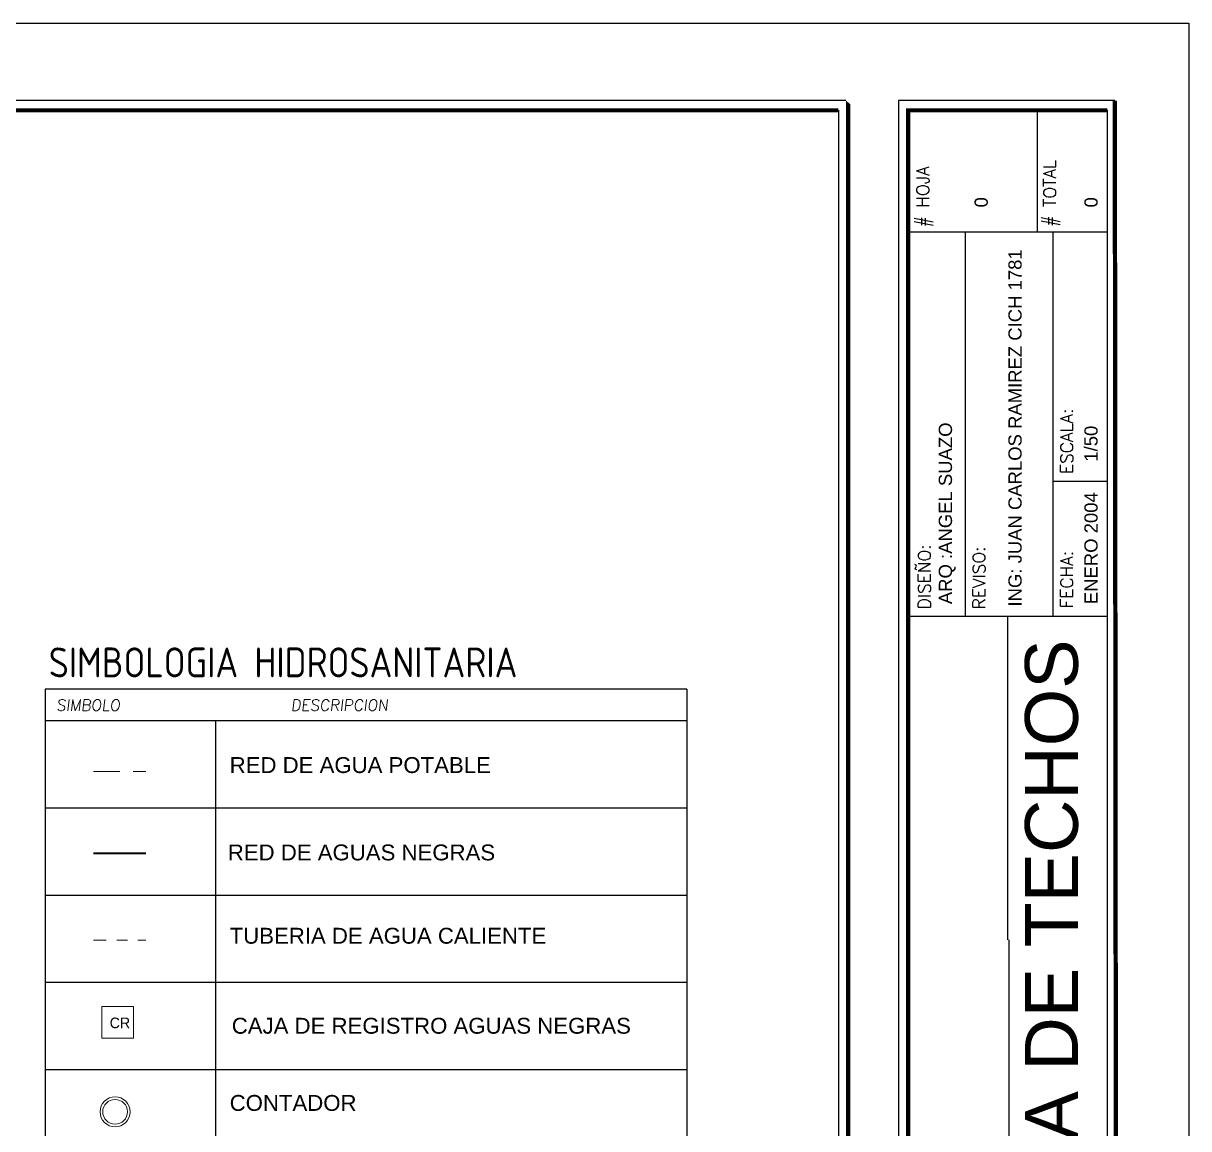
# Model space of a CAD drawing. Header units: inches. Extents: x -22.5 to 70.9, y -14.1 to 48.3.
# Drawn here: x 12.45 to 23.46, y 37.86 to 48.3 of the extents above; entities that cross this region are included whole.
import ezdxf

# ---------------------------------------------------------------- set-up
doc = ezdxf.new("R2010")
doc.units = ezdxf.units.IN
doc.header["$MEASUREMENT"] = 0
doc.linetypes.add('ACAD_ISO14W100', pattern=[24, 12, -3, 0, -3, 0, -3, 0, -3])
doc.linetypes.add('DASHED2', pattern=[0.375, 0.25, -0.125])
for name, color, linetype, lineweight in [('aguapotable', 2, 'DASHED2', 15), ('AGUAS LLUVIAS', 4, 'ACAD_ISO14W100', 20), ('aguasnegras', 3, 'Continuous', 40), ('cotas', 1, 'Continuous', 13), ('LAMP', 1, 'Continuous', 25), ('muebles', 6, 'Continuous', 13), ('rotulacion', 7, 'Continuous', 15)]:
    doc.layers.add(name, color=color, linetype=linetype, lineweight=lineweight)
for name, color, linetype in [('cielo', 7, 'Continuous'), ('MODULO', 7, 'Continuous'), ('SPACE', 1, 'Continuous')]:
    doc.layers.add(name, color=color, linetype=linetype)
doc.styles.add('AMBIENTE', font='archs.shx', dxfattribs={"width": 1.05, "height": 0.15})
doc.styles.add('DIMS', font='ARIAL.TTF')
doc.styles.add('ROMANS', font='romans.shx')

# ---------------------------------------------------------------- blocks, each defined once
blk = doc.blocks.new('HOJA11-17')
blk.add_lwpolyline([(-40.37890009120933, 27.28489062854183), (2.621099908790683, 27.28489062854183), (2.621099908790683, -0.7151093714581673), (-40.37890009120933, -0.7151093714581673)], close=True)

msp = doc.modelspace()

# ---------------------------------------------------------------- linework, layer by layer
at = {"layer": 'aguapotable'}
msp.add_lwpolyline([(13.11222424807709, 41.23162262075829), (13.60606886190834, 41.23162262075829)], dxfattribs=at)
at = {"layer": 'AGUAS LLUVIAS', "linetype": 'ACAD_ISO14W100', "ltscale": 0.01}
msp.add_lwpolyline([(13.11222424807709, 39.63583972195988), (13.60606886190834, 39.63583972195988)], dxfattribs=at)
at = {"layer": 'aguasnegras'}
msp.add_lwpolyline([(13.11222424807709, 40.46083972195999), (13.60606886190834, 40.46083972195999)], dxfattribs=at)
at = {"layer": 'cielo'}
for p, q in [((18.72046636218538, 42.01078380305157), (12.65544272030507, 42.01078380305157)), ((12.65544272030507, 42.01078380305157), (12.65544272030507, 41.71078380305167)), ((18.72046636218538, 42.01078380305157), (18.72046636218538, 41.7107838030515)), ((18.72046636218538, 41.71078380305167), (12.65544272030507, 41.71078380305167)), ((12.65544272030507, 41.7107838030515), (12.65544272030507, 35.93578380305146)), ((14.26794272030493, 35.93578380305146), (14.26794272030502, 41.7107838030515)), ((18.72046636218538, 41.7107838030515), (18.72046636218539, 35.93578380305146)), ((18.72046636218538, 40.88578380305157), (12.65544272030507, 40.88578380305157)), ((18.72046636218538, 40.06078380305163), (12.65544272030507, 40.06078380305163)), ((18.72046636218538, 39.23578380305153), (12.65544272030507, 39.23578380305153)), ((18.72046636218538, 38.4107838030516), (12.65544272030507, 38.4107838030516))]:
    msp.add_line(p, q, dxfattribs=at)
at = {"layer": 'MODULO'}
for p, q in [((20.71925421955914, 47.57216161784402), (20.71925421955911, 26.12577879689299)), ((22.76412818885465, 47.57216161784402), (20.71925421955914, 47.57216161784402)), ((22.03322639982955, 46.32769030961026), (22.03322639982955, 47.48036999698638)), ((22.69277406799697, 46.32769030961026), (20.81104584041677, 46.32769030961026)), ((21.35151855563397, 42.69678989882721), (21.35151855563399, 46.32769030961026)), ((22.18186103124271, 42.7061718376886), (22.18186103124285, 46.32769030961026)), ((22.18186103124282, 43.97543423951913), (22.69277406799694, 43.97543423951913)), ((22.69277406799694, 42.69678989882721), (20.81104584041675, 42.69678989882721)), ((21.75190995420684, 39.6417901727562), (21.75190995420684, 42.69678989882721)), ((21.76581158113988, 26.19713291775055), (21.76581158113999, 39.6417901727562))]:
    msp.add_line(p, q, dxfattribs=at)
for points in [[(-20.30422431114544, 20.44160389576163, 0, 0.04087500000000638, 0), (-20.26334931114541, 20.42116639576162, 0.04087500000000638, 0.04087500000000638, 0), (20.2431688850216, 20.4211663957616, 0.04087500000000638, 0.04087500000000638, 0), (20.24316888502162, 47.53128661784399, 0.04087500000000638, 0, 0), (20.22273138502167, 47.57216161784396, 0, 0, 0)], [(20.71925421955911, 26.12577879689299, 0, 0.04087500000000641, 0), (20.76012921955914, 26.10534129689297, 0.04087500000000641, 0.04087500000000641, 0), (22.78456568885458, 26.10534129689297, 0.04087500000000641, 0.04087500000000641, 0), (22.76412818885465, 47.57216161784402, 0.04087500000000641, 0, 0), (22.76412818885465, 47.57216161784402, 0, 0, 0)]]:
    msp.add_lwpolyline(points, format="xyseb", dxfattribs=at)
for points in [[(20.22273138502167, 47.57216161784396), (-20.30422431114544, 47.57216161784406), (-20.30422431114544, 20.44160389576163)], [(20.1513772641641, 47.48036999698638), (20.15137726416408, 20.51295801661918), (-20.21243269028781, 20.51295801661919)], [(22.69277406799697, 47.48036999698638), (22.69277406799694, 26.19713291775055), (20.81104584041675, 26.19713291775055)]]:
    msp.add_lwpolyline(points, dxfattribs=at)
for points, const_width in [([(20.1513772641641, 47.48036999698638), (-20.21243269028781, 47.48036999698648), (-20.21243269028781, 20.51295801661919)], 0.04087499999999999), ([(22.69277406799697, 47.48036999698638), (20.81104584041677, 47.48036999698644), (20.81104584041675, 26.19713291775055)], 0.04087500000000002)]:
    msp.add_lwpolyline(points, dxfattribs=dict(at, const_width=const_width))
at = {"layer": 'rotulacion', "linetype": 'Continuous'}
msp.add_lwpolyline([(13.1914746424498, 39.00950990488172), (13.49147464244975, 39.00950990488172), (13.49147464244975, 38.70950990488177), (13.1914746424498, 38.70950990488177)], close=True, dxfattribs=at)
for radius in [0.1421951126179636, 0.1171951126179636]:
    msp.add_circle((13.31610562463896, 38.01468619242303), radius, dxfattribs=at)

# ---------------------------------------------------------------- block references
at = {"layer": 'Defpoints', "xscale": 1.046400000000006, "yscale": 1.021874999999994, "zscale": 1.021875}
msp.add_blockref('HOJA11-17', (20.719254219559, 20.42116639576172), dxfattribs=at)

# ---------------------------------------------------------------- texts
at = {"layer": 'cotas', "color": 2, "linetype": 'Continuous', "char_height": 0.15, "attachment_point": 1, "style": 'DIMS'}
for s, insert in [('RED DE AGUA POTABLE', (14.39886430568066, 41.36716271352154)), ('RED DE AGUAS NEGRAS', (14.381283901024, 40.54130725809145)), ('TUBERIA DE AGUA CALIENTE', (14.39886430568066, 39.75389661476081)), ('CAJA DE REGISTRO AGUAS NEGRAS', (14.41868168285139, 38.90310159465034)), ('CONTADOR', (14.39886430568066, 38.17376128929513))]:
    msp.add_mtext(s, dxfattribs=dict(at, insert=insert))
at = {"layer": 'LAMP', "color": 7, "style": 'ROMANS', "oblique": 7}
for s, p in [('SIMBOLO', (12.75978542950264, 41.80567834468579)), ('DESCRIPCION', (14.97733357029909, 41.80567834468579))]:
    msp.add_text(s, height=0.105, dxfattribs=at).set_placement(p)
at = {"layer": 'MODULO', "style": 'ROMANS'}
for s, p in [('# HOJA', (21.00823157721467, 46.37541459694548)), ('# TOTAL', (22.20795890006305, 46.38064754329367)), ('ESCALA:', (22.36829818239206, 44.04469292828606)), ('DISEÑO:', (21.02279414886706, 42.76530106198664)), ('REVISO:', (21.53860308157217, 42.76530106198664)), ('FECHA:', (22.36796250211088, 42.77468300084798))]:
    msp.add_text(s, height=0.1170343165934068, rotation=90, dxfattribs=at).set_placement(p)
at = {"layer": 'muebles', "attachment_point": 1}
for s, insert, char_height, width, rotation in [('{\\fArial|b0|i0|c0|p34;0}', (21.43833237503802, 46.56248050617188), 0.125, 6.096, 89.99999999999997), ('{\\fArial|b0|i0|c0|p34;0}', (22.47617647811214, 46.56248050617188), 0.125, 6.096, 89.99999999999997), ('{\\fArial|b0|i0|c0|p34;ING: JUAN CARLOS RAMIREZ CICH 1781}', (21.75824098188327, 42.79029946438504), 0.125, 6.096, 90), ('{\\fArial|b0|i0|c0|p34;ARQ :ANGEL SUAZO}', (21.10024190267638, 42.81302520603572), 0.125, 6.096, 90), ('{\\fArial|b0|i0|c0|p34;1/50}', (22.47617647811213, 44.15970474675009), 0.125, 6.096, 89.99999999999996), ('{\\fArial|b0|i0|c0|p34;ENERO 2004}', (22.47617647811212, 42.81302520603572), 0.125, 6.096, 90), ('{\\fArial|b0|i0|c0|p34;INSTAL. ELEC,HIDRO Y PLANTA DE TECHOS}', (21.91484895853598, 27.53733525486651), 0.5, 24.383, 90)]:
    msp.add_mtext(s, dxfattribs=dict(at, insert=insert, char_height=char_height, width=width, rotation=rotation))
at = {"layer": 'rotulacion', "linetype": 'Continuous'}
msp.add_text('CR', height=0.1, dxfattribs=at).set_placement((13.26525406383762, 38.80527288843859))
at = {"layer": 'SPACE', "color": 4, "style": 'AMBIENTE'}
msp.add_text('SIMBOLOGIA HIDROSANITARIA', height=0.282, dxfattribs=at).set_placement((12.68909068878275, 42.12152553290443))

doc.saveas('drawing.dxf')
